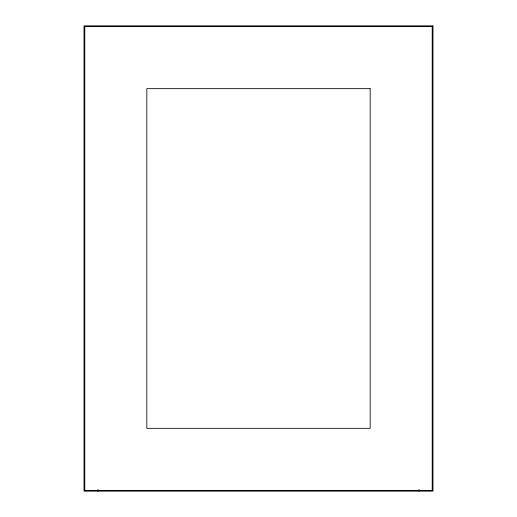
<?xml version="1.0" encoding="UTF-8"?>
<svg xmlns="http://www.w3.org/2000/svg" width="517" height="517" viewBox="0 0 517 517"><rect width="100%" height="100%" fill="white"/><g stroke="black" fill="none" stroke-linecap="round" stroke-linejoin="round"><path stroke-width="0.78" d="M419.028 489.534L419.028 491.15M97.971 489.534L97.971 491.15M432.988 25.85L84.013 25.85L84.013 491.15L432.988 491.15L432.988 25.85M432.212 26.626L84.788 26.626L84.788 490.374L432.212 490.374L432.212 26.626M370.172 88.665L146.828 88.665L146.828 428.334L370.172 428.334L370.172 88.665"/></g></svg>
